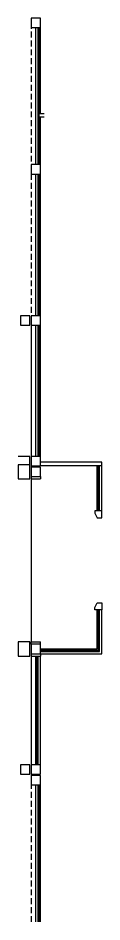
# Model space of a CAD drawing. Header units: metres. Extents: x 51 to 18146, y -212 to 18074.
# Drawn here: x 3109.92 to 3113.47, y 2214.17 to 2252.42 of the extents above; entities that cross this region are included whole.
import ezdxf

# ---------------------------------------------------------------- set-up
doc = ezdxf.new("R2010")
doc.units = ezdxf.units.M
doc.linetypes.add('HIDDEN', pattern=[0.375, 0.25, -0.125])
doc.layers.get('0').update_dxf_attribs({"color": 250})
for name, color, linetype in [('AY', 1, 'Continuous'), ('COL', 2, 'Continuous'), ('NO', 250, 'Continuous'), ('PA', 7, 'Continuous'), ('VE', 5, 'Continuous')]:
    doc.layers.add(name, color=color, linetype=linetype)
doc.layers.get('0').freeze()

# ---------------------------------------------------------------- blocks, each defined once
blk = doc.blocks.new('-COL40-')
at = {"color": 0}
blk.add_lwpolyline([(-0.2, 0.2), (-0.2, -0.2), (0.2, -0.2), (0.2, 0.2)], close=True, dxfattribs=at)
blk = doc.blocks.new('PISO 1')
at = {"layer": 'AY', "color": 15, "linetype": 'HIDDEN'}
for p, q in [((99.244, 344.81), (99.244, 338.81)), ((99.244, 338.41), (99.244, 332.41)), ((99.244, 313.01), (99.244, 306.76))]:
    blk.add_line(p, q, dxfattribs=at)
at = {"layer": 'AY', "color": 15}
for p, q in [((99.244, 332.01), (99.244, 326.01)), ((99.244, 325.51), (99.244, 318.61)), ((99.244, 318.01), (99.244, 313.41))]:
    blk.add_line(p, q, dxfattribs=at)
at = {"layer": 'COL', "color": 15}
for points in [[(98.694, 326.11), (98.694, 325.51), (99.194, 325.51), (99.194, 326.11)], [(98.694, 318.61), (98.694, 318.01), (99.194, 318.01), (99.194, 318.61)]]:
    blk.add_lwpolyline(points, close=True, dxfattribs=at)
at = {"layer": 'PA', "color": 15}
for p, q in [((99.594, 340.81), (99.594, 340.96)), ((99.794, 340.96), (99.594, 340.96)), ((99.794, 340.81), (99.594, 340.81)), ((99.194, 326.46), (98.694, 326.46)), ((99.194, 326.11), (99.194, 326.46)), ((102.244, 326.21), (99.644, 326.21)), ((102.244, 326.06), (99.644, 326.06)), ((102.244, 326.06), (102.244, 326.21)), ((99.244, 325.61), (99.244, 325.51)), ((99.244, 325.51), (99.644, 325.51)), ((99.644, 325.61), (99.644, 325.51)), ((99.244, 318.61), (99.644, 318.61)), ((99.244, 318.51), (99.244, 318.61)), ((99.644, 318.51), (99.644, 318.61)), ((99.244, 318.11), (99.244, 318.01)), ((99.244, 318.01), (99.644, 318.01)), ((99.644, 318.11), (99.644, 318.01))]:
    blk.add_line(p, q, dxfattribs=at)
for points in [[(102.244, 324.16), (101.944, 324.16), (101.944, 324.06), (102.044, 323.86), (102.244, 323.86)], [(102.244, 319.96), (101.944, 319.96), (101.944, 320.06), (102.044, 320.26), (102.244, 320.26)]]:
    blk.add_lwpolyline(points, close=True, dxfattribs=at)
at = {"layer": 'VE', "color": 15}
for p, q in [((99.444, 338.81), (99.444, 344.61)), ((99.544, 338.81), (99.544, 344.61)), ((99.594, 338.81), (99.594, 344.61)), ((99.644, 340.96), (99.644, 344.61)), ((99.644, 338.81), (99.644, 340.81)), ((99.444, 332.41), (99.444, 338.41)), ((99.544, 332.41), (99.544, 338.41)), ((99.594, 332.41), (99.594, 338.41)), ((99.644, 332.41), (99.644, 338.41)), ((99.444, 326.46), (99.444, 332.01)), ((99.544, 326.46), (99.544, 332.01)), ((99.594, 326.46), (99.594, 332.01)), ((99.644, 326.46), (99.644, 332.01)), ((102.044, 324.16), (102.044, 326.06)), ((102.094, 324.16), (102.094, 326.06)), ((102.144, 324.16), (102.144, 326.06)), ((102.244, 324.16), (102.244, 326.06)), ((102.044, 323.86), (102.244, 323.86)), ((102.044, 320.26), (102.244, 320.26)), ((102.044, 318.31), (102.044, 319.96)), ((102.094, 318.26), (102.094, 319.96)), ((102.144, 318.21), (102.144, 319.96)), ((102.244, 318.11), (102.244, 319.96)), ((99.644, 318.31), (102.044, 318.31)), ((99.644, 318.26), (102.094, 318.26)), ((99.444, 313.41), (99.444, 318.01)), ((99.494, 313.41), (99.494, 318.01)), ((99.544, 313.41), (99.544, 318.01)), ((99.644, 318.21), (102.144, 318.21)), ((99.644, 318.11), (102.244, 318.11)), ((99.644, 313.41), (99.644, 318.01)), ((99.444, 306.76), (99.444, 312.56)), ((99.544, 306.76), (99.544, 312.56)), ((99.594, 306.76), (99.594, 312.56)), ((99.644, 306.76), (99.644, 312.56))]:
    blk.add_line(p, q, dxfattribs=at)
at = {"layer": 'COL', "color": 15}
for p in [(99.444, 344.81), (99.444, 338.61), (98.994, 332.21), (99.444, 332.21), (99.444, 326.26), (99.444, 325.81), (99.444, 318.31), (98.994, 313.21), (99.444, 313.21), (99.444, 312.76)]:
    blk.add_blockref('-COL40-', p, dxfattribs=at)

msp = doc.modelspace()

# ---------------------------------------------------------------- block references
at = {"layer": 'NO'}
msp.add_blockref('PISO 1', (3011.227, 1907.413), dxfattribs=at)

doc.saveas('drawing.dxf')
